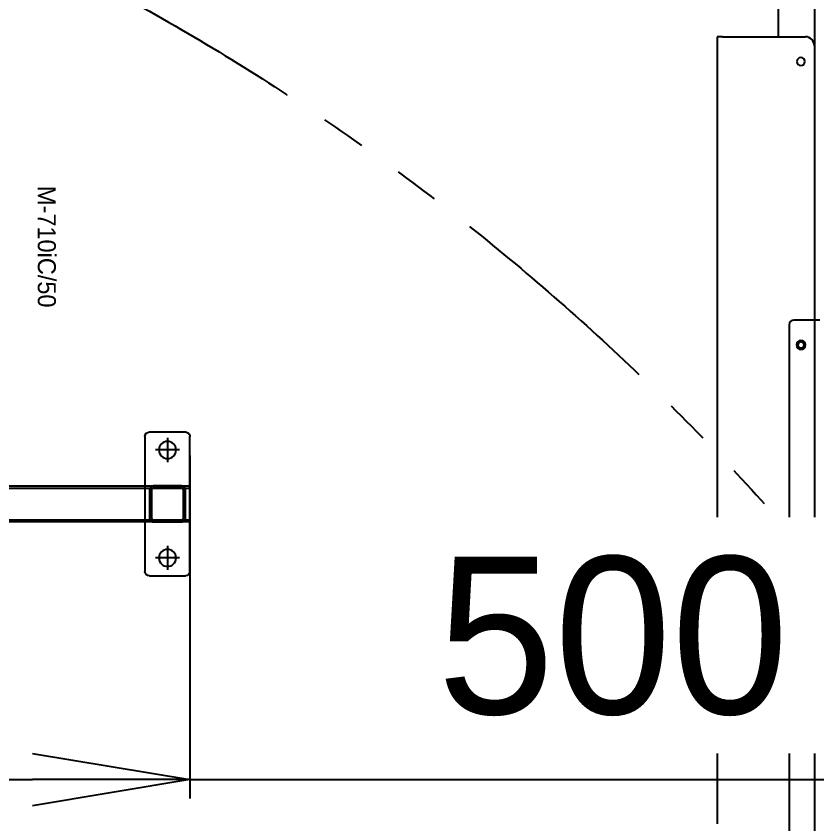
# Model space of a CAD drawing. Header units: millimetres. Extents: x 10462777 to 22643323, y 453826 to 1389191.
# Drawn here: x 11289886 to 11290776, y 584879 to 585777 of the extents above; entities that cross this region are included whole.
import ezdxf
from ezdxf.enums import TextEntityAlignment as Align

# ---------------------------------------------------------------- set-up
doc = ezdxf.new("R2010")
doc.units = ezdxf.units.MM
doc.header["$LTSCALE"] = 200
doc.header["$MEASUREMENT"] = 0
doc.header["$PDMODE"] = 35
doc.header["$PDSIZE"] = -5
doc.linetypes.add('HIDDEN', pattern=[3.75, 2.5, -1.25])
doc.linetypes.add('PHANTOM', pattern=[2.5, 1.25, -0.25, 0.25, -0.25, 0.25, -0.25])
doc.layers.get('0').update_dxf_attribs({"linetype": 'CONTINUOUS'})
doc.layers.get('DEFPOINTS').update_dxf_attribs({"linetype": 'CONTINUOUS'})
for name, color, linetype in [('2', 2, 'CONTINUOUS'), ('BOM-UDEF', 3, 'CONTINUOUS'), ('CL', 3, 'CONTINUOUS'), ('HL', 2, 'HIDDEN'), ('ZZ', 7, 'CONTINUOUS')]:
    doc.layers.add(name, color=color, linetype=linetype)
doc.layers.add('LAYOUT', color=8, linetype='CONTINUOUS', lineweight=25)
doc.styles.add('seansi_ttf', font='')
doc.styles.get("Standard").update_dxf_attribs({"font": 'SYMBOL'})
doc.styles.get('seansi_ttf').set_extended_font_data('ＭＳ Ｐゴシック')
doc.dimstyles.new('DS ROBOTEC', dxfattribs={"dimscale": 0, "dimtxt": 2.5, "dimasz": 2.5, "dimexe": 0.3, "dimexo": 0.3, "dimgap": 0.5, "dimtad": 1, "dimzin": 9, "dimdsep": 46, "dimtxsty": 'Standard', "dimblk": 'OPEN', "dimcen": 0, "dimclrd": 4, "dimclre": 4, "dimclrt": 110, "dimazin": 2, "dimtm": 1.5, "dimtfac": 1, "dimtmove": 0, "dimatfit": 3, "dimldrblk": 'OPEN', "dimfxl": 1, "dimtfill": 1, "dimtolj": 1, "dimlwd": -1, "dimlwe": -1, "dimarcsym": 0})

# ---------------------------------------------------------------- blocks, each defined once
blk = doc.blocks.new('r710ic')
at = {"layer": 'LAYOUT', "color": 3}
blk.add_circle((272041.37, 104232.63), 2050.12, dxfattribs=at)
at = {"layer": 'ZZ', "color": 7, "linetype": 'Continuous', "lineweight": 0, "style": 'seansi_ttf'}
blk.add_text('M-710iC/50', height=20, dxfattribs=at).set_placement((270727.83, 103054.68), align=Align.TOP_LEFT)
blk = doc.blocks.new('A$C7DA30AB0')
at = {"layer": 'LAYOUT', "color": 6, "linetype": 'PHANTOM'}
blk.add_circle((3030.45, 3025.99, 0), 2693.02, dxfattribs=at)
blk = doc.blocks.new('_OPEN')
at = {"color": 0, "linetype": 'ByBlock'}
for p, q in [((-1, 0.1667), (0, 0)), ((0, 0), (-1, -0.1667)), ((0, 0), (-1, 0))]:
    blk.add_line(p, q, dxfattribs=at)
blk = doc.blocks.new('*D296')
at = {"color": 4, "linetype": 'ByBlock', "ltscale": 10, "transparency": 16777216}
for p, q in [((11289578.99, 585289.04), (11289578.99, 584907.59)), ((11290078.99, 585289.04), (11290078.99, 584907.59)), ((11289753.99, 584928.59), (11289903.99, 584928.59)), ((11290078.99, 584928.59), (11290802, 584928.59))]:
    blk.add_line(p, q, dxfattribs=at)
at = {"layer": 'DEFPOINTS', "color": 0, "ltscale": 10, "transparency": 16777216}
for p in [(11289578.99, 585310.04), (11290078.99, 585310.04), (11289578.99, 584928.59)]:
    blk.add_point(p, dxfattribs=at)
at = {"color": 4, "ltscale": 10, "transparency": 16777216, "xscale": 175, "yscale": 175, "zscale": 175, "rotation": 180}
blk.add_blockref('_OPEN', (11289578.99, 584928.59), dxfattribs=at)
at = {"color": 4, "ltscale": 10, "transparency": 16777216, "xscale": 175, "yscale": 175, "zscale": 175}
blk.add_blockref('_OPEN', (11290078.99, 584928.59), dxfattribs=at)
at = {"color": 110, "ltscale": 10, "transparency": 16777216, "insert": (11290548.99, 585087.86), "char_height": 175, "attachment_point": 5, "bg_fill": 3, "box_fill_scale": 1.25, "bg_fill_color": 256, "bg_fill_true_color": 13158600, "bg_fill_transparency": 0}
blk.add_mtext('\\A1;500', dxfattribs=at)
blk = doc.blocks.new('HS_BOM', base_point=(-55.53, -107.5))
at = {"layer": 'BOM-UDEF'}
blk.add_circle((-55.53, -107.5), 0.25, dxfattribs=at)
blk = doc.blocks.new('A$C657A6F78')
at = {"layer": 'HL'}
for p, q in [((35.4, 20), (4.6, 20)), ((0, 15.4), (0, -15.4)), ((2.3, 15.4), (2.3, -15.4)), ((35.4, 17.7), (4.6, 17.7)), ((37.7, -15.4), (37.7, 15.4)), ((40, -15.4), (40, 15.4)), ((4.6, -17.7), (35.4, -17.7)), ((4.6, -20), (35.4, -20))]:
    blk.add_line(p, q, dxfattribs=at)
for centre, radius, start, end in [((4.6, 15.4), 4.6, 90, 180), ((35.4, 15.4), 4.6, 0, 90), ((4.6, 15.4), 2.3, 90, 180), ((35.4, 15.4), 2.3, 0, 90), ((4.6, -15.4), 4.6, 180, 270), ((4.6, -15.4), 2.3, 180, 270), ((35.4, -15.4), 4.6, 270, 0), ((35.4, -15.4), 2.3, 270, 0)]:
    blk.add_arc(centre, radius, start, end, dxfattribs=at)
at = {"layer": 'HL', "rotation": 270}
blk.add_blockref('HS_BOM', (20, 18.85), dxfattribs=at)
blk = doc.blocks.new('A$C3204531D')
for p, q in [((-50, -75), (-50, 75)), ((-45, 80), (-5, 80)), ((0, 75), (0, -75)), ((-45, -80), (-5, -80))]:
    blk.add_line(p, q)
for centre in [(-25, 60), (-25, -60)]:
    blk.add_circle(centre, 9.5)
for centre, start, end in [((-45, 75), 90, 180), ((-5, 75), 0, 90), ((-45, -75), 180, 270), ((-5, -75), 270, 0)]:
    blk.add_arc(centre, 5, start, end)
at = {"layer": 'CL'}
for p, q in [((-25, 46.6), (-25, 73.4)), ((-11.6, 60), (-38.4, 60)), ((-25, -73.4), (-25, -46.6)), ((-11.6, -60), (-38.4, -60))]:
    blk.add_line(p, q, dxfattribs=at)
blk = doc.blocks.new('A$C61D66190')
for p, q in [((-475, -40), (25, -40)), ((-475, -40), (-475, -80)), ((25, -40), (25, -80)), ((25, -80), (-475, -80))]:
    blk.add_line(p, q)
at = {"layer": 'HL'}
for p, q in [((-475, -42.3), (25, -42.3)), ((-475, -77.7), (25, -77.7))]:
    blk.add_line(p, q, dxfattribs=at)
at = {"rotation": 180}
for name, p in [('A$C3204531D', (-475, -60)), ('A$C657A6F78', (20, -60))]:
    blk.add_blockref(name, p, dxfattribs=at)
at = {"extrusion": (0, 0, -1), "zscale": -1, "rotation": 180}
for name, p in [('A$C3204531D', (-25, -60)), ('A$C657A6F78', (470, -60))]:
    blk.add_blockref(name, p, dxfattribs=at)

msp = doc.modelspace()

# ---------------------------------------------------------------- linework, layer by layer
at = {"layer": '2', "color": 252, "linetype": 'Continuous'}
for p, q in [((11290733.04722, 585754.31941, 0), (11290733.04722, 586612.34663, 0)), ((11290773.04779, 586612.34663, 0), (11290773.04779, 585439.34118, 0)), ((11290664.86599, 585754.33444, 0), (11290664.86599, 584879.44701, 0)), ((11290670.86608, 585754.33444, 0), (11290664.86599, 585754.33444, 0)), ((11290670.86608, 585754.33444, 0), (11290762.86738, 585754.33444, 0)), ((11290772.86753, 585744.3343, 0), (11290772.86753, 585439.32028, 0)), ((11290769.86748, 585439.32996, 0), (11290749.8672, 585439.32996, 0)), ((11290772.86753, 585439.32996, 0), (11290769.86748, 585439.32996, 0)), ((11290772.86753, 585439.32996, 0), (11290772.86753, 584739.45127, 0)), ((11290778.86761, 585439.32996, 0), (11290772.86753, 585439.32996, 0)), ((11290744.86713, 585434.32989, 0), (11290744.86713, 584820.45086, 0))]:
    msp.add_line(p, q, dxfattribs=at)
at = {"layer": '2', "color": 252, "linetype": 'Continuous', "extrusion": (0, 0, -1)}
for centre, radius in [((-11290757.86731, 585726.83405, 0), 4.50006), ((-11290757.86731, 585411.82957, 0), 5.00007), ((-11290757.86731, 585411.82957, 0), 4.50006), ((-11290758.04758, 585411.82957, 0), 3.40005), ((-11290757.86731, 585096.8251, 0), 5.00007), ((-11290757.86731, 585096.8251, 0), 4.50006), ((-11290758.04758, 585096.8251, 0), 3.40005)]:
    msp.add_circle(centre, radius, dxfattribs=at)
at = {"layer": '2', "color": 252, "linetype": 'Continuous'}
for centre, radius, start, end in [((11290762.86738, 585744.3343, 0), 10.00014, 0, 90), ((11290749.8672, 585434.32989, 0), 5.00007, 90, 180)]:
    msp.add_arc(centre, radius, start, end, dxfattribs=at)

# ---------------------------------------------------------------- block references
at = {"ltscale": 10}
msp.add_blockref('A$C7DA30AB0', (11285684.40366, 580408.4363), dxfattribs=at)
at = {"layer": 'LAYOUT', "color": 2, "rotation": 270}
msp.add_blockref('r710ic', (11186875.24796, 856316.46559, 0), dxfattribs=at)

# ---------------------------------------------------------------- next in the draw order: dimensions: what is measured, and where the dimension line sits
at = {"ltscale": 10}
dim = msp.add_linear_dim(base=(11289578.98528, 584928.59016), p1=(11290078.98528, 585310.03539), p2=(11289578.98528, 585310.03539), dimstyle='DS ROBOTEC', override={"dimscale": 70, "dimgap": 1, "dimarcsym": 1}, dxfattribs=at)
dim.commit()
dim.dimension.update_dxf_attribs({"geometry": '*D296', "text_midpoint": (11290548.98528, 584928.59016), "dimtype": 160})

# ---------------------------------------------------------------- next in the draw order: block references
msp.add_blockref('A$C61D66190', (11290053.98933, 585295.03539), dxfattribs=at)

doc.saveas('drawing.dxf')
